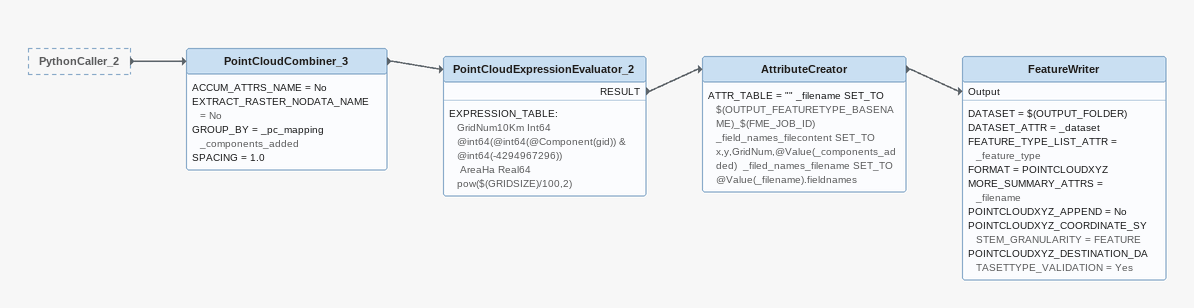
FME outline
PythonCaller_2 [outside]
    -> PointCloudCombiner_3
PointCloudCombiner_3
    ACCUM_ATTRS_NAME = No
    EXTRACT_RASTER_NODATA_NAME = No
    GROUP_BY = _pc_mapping _components_added
    SPACING = 1.0
    -> PointCloudExpressionEvaluator_2
PointCloudExpressionEvaluator_2
    EXPRESSION_TABLE:
      GridNum10Km Int64 @int64(@int64(@Component(gid)) & @int64(-4294967296))
       AreaHa Real64 pow($(GRIDSIZE)/100,2)
    RESULT -> AttributeCreator
AttributeCreator
    ATTR_TABLE = "" _filename SET_TO $(OUTPUT_FEATURETYPE_BASENAME)_$(FME_JOB_ID)  _field_names_filecontent SET_TO x,y,GridNum,@Value(_components_added)  _filed_names_filename SET_TO @Value(_filename).fieldnames
    -> FeatureWriter [Output]
FeatureWriter
    DATASET = $(OUTPUT_FOLDER)
    DATASET_ATTR = _dataset
    FEATURE_TYPE_LIST_ATTR = _feature_type
    FORMAT = POINTCLOUDXYZ
    MORE_SUMMARY_ATTRS = _filename
    POINTCLOUDXYZ_APPEND = No
    POINTCLOUDXYZ_COORDINATE_SYSTEM_GRANULARITY = FEATURE
    POINTCLOUDXYZ_DESTINATION_DATASETTYPE_VALIDATION = Yes
